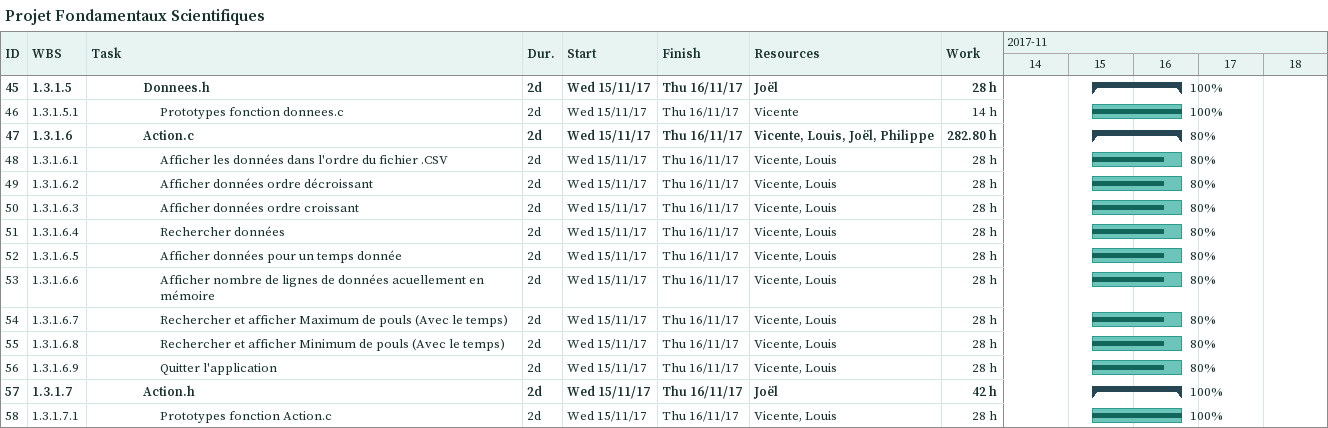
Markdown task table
Projet Fondamentaux Scientifiques

| ID | WBS | Task | Duration | Start | Finish | Resources | % complete | Work (h) |
|---|---|---|---|---|---|---|---|---|
| 45 | 1.3.1.5 | **Donnees.h** | 2d | 2017-11-15 | 2017-11-16 | Joël | 100 | 28 |
| 46 | 1.3.1.5.1 | Prototypes fonction donnees.c | 2d | 2017-11-15 | 2017-11-16 | Vicente | 100 | 14 |
| 47 | 1.3.1.6 | **Action.c** | 2d | 2017-11-15 | 2017-11-16 | Vicente, Louis, Joël, Philippe | 80 | 282.80 |
| 48 | 1.3.1.6.1 | Afficher les données dans l'ordre du fichier .CSV | 2d | 2017-11-15 | 2017-11-16 | Vicente, Louis | 80 | 28 |
| 49 | 1.3.1.6.2 | Afficher données ordre décroissant | 2d | 2017-11-15 | 2017-11-16 | Vicente, Louis | 80 | 28 |
| 50 | 1.3.1.6.3 | Afficher données ordre croissant | 2d | 2017-11-15 | 2017-11-16 | Vicente, Louis | 80 | 28 |
| 51 | 1.3.1.6.4 | Rechercher données | 2d | 2017-11-15 | 2017-11-16 | Vicente, Louis | 80 | 28 |
| 52 | 1.3.1.6.5 | Afficher données pour un temps donnée | 2d | 2017-11-15 | 2017-11-16 | Vicente, Louis | 80 | 28 |
| 53 | 1.3.1.6.6 | Afficher nombre de lignes de données acuellement en mémoire | 2d | 2017-11-15 | 2017-11-16 | Vicente, Louis | 80 | 28 |
| 54 | 1.3.1.6.7 | Rechercher et afficher Maximum de pouls (Avec le temps) | 2d | 2017-11-15 | 2017-11-16 | Vicente, Louis | 80 | 28 |
| 55 | 1.3.1.6.8 | Rechercher et afficher Minimum de pouls (Avec le temps) | 2d | 2017-11-15 | 2017-11-16 | Vicente, Louis | 80 | 28 |
| 56 | 1.3.1.6.9 | Quitter l'application | 2d | 2017-11-15 | 2017-11-16 | Vicente, Louis | 80 | 28 |
| 57 | 1.3.1.7 | **Action.h** | 2d | 2017-11-15 | 2017-11-16 | Joël | 100 | 42 |
| 58 | 1.3.1.7.1 | Prototypes fonction Action.c | 2d | 2017-11-15 | 2017-11-16 | Vicente, Louis | 100 | 28 |
